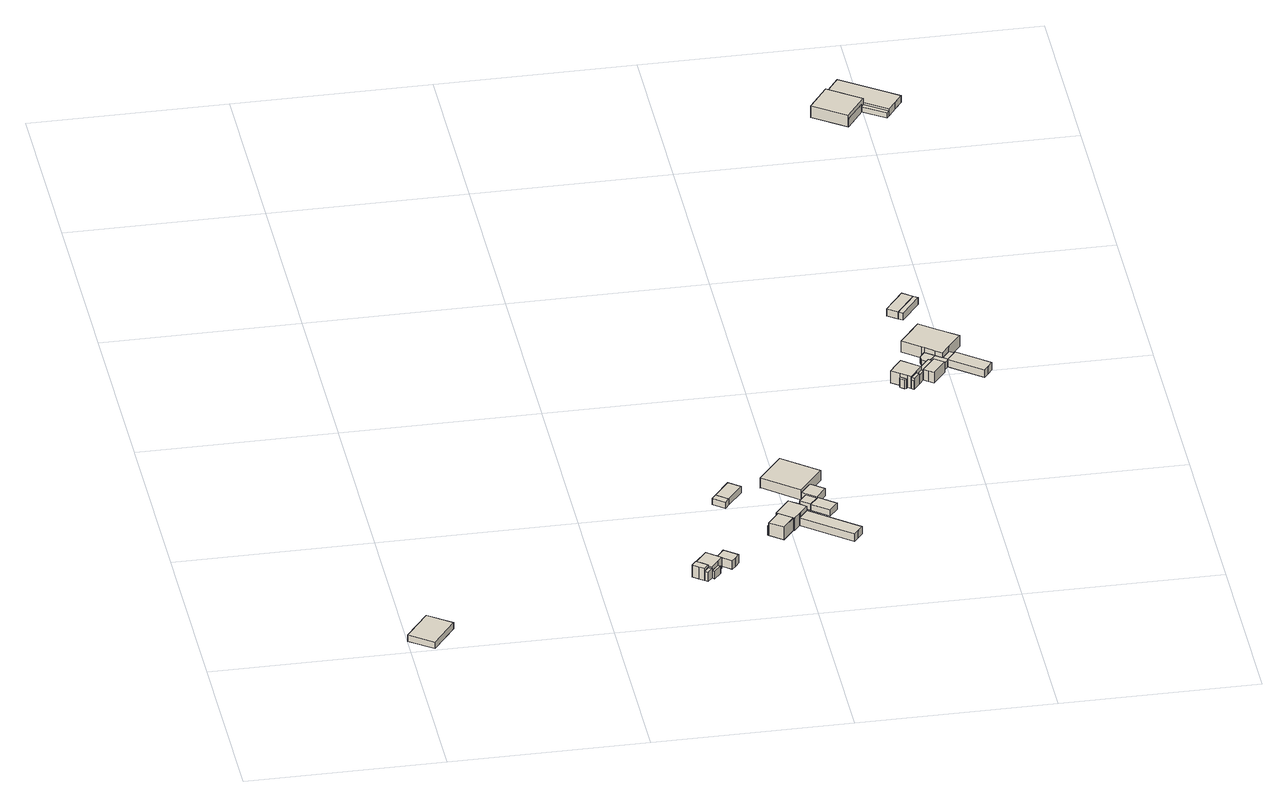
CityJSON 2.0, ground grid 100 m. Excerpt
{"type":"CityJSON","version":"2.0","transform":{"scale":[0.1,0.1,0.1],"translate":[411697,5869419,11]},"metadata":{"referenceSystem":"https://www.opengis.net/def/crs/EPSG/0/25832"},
"CityObjects":{
"building1":{"type":"Building","attributes":{"Gemeindeschluessel":"03454033","BezugspunktDach":"4000","AbsoluteHoehe":"12.188","MittlereTraufHoehe":"15.688","Firsthoehe":"15.688","function":"31001_2000","measuredHeight":3.5},"address":[{"country":"Germany","locality":"Lorup"}],"geometry":[{"type":"MultiSurface","lod":"1","boundaries":[[[0,1,2,3]],[[4,5,6,7]],[[4,7,3,2]],[[5,4,2,1]],[[6,5,1,0]],[[7,6,0,3]]]}]},
"building2":{"type":"Building","attributes":{"Gemeindeschluessel":"03454033","AbsoluteHoehe":"11.91","MittlereTraufHoehe":"16.629","Firsthoehe":"17.795","function":"51009_1610","roofType":"3100","measuredHeight":5.88},"address":[{"country":"Germany","locality":"Lorup"}],"geometry":[{"type":"MultiSurface","lod":"1","boundaries":[[[8,9,10,11]],[[12,13,14,15]],[[12,15,11,10]],[[13,12,10,9]],[[14,13,9,8]],[[15,14,8,11]]]}]},
"building3":{"type":"Building","attributes":{"Gemeindeschluessel":"03454033","AbsoluteHoehe":"11.841","MittlereTraufHoehe":"17.563","Firsthoehe":"20.424","function":"31001_1000","roofType":"3100","measuredHeight":8.58},"address":[{"country":"Germany","locality":"Lorup","thoroughfareNumber":"16A","thoroughfareName":"Hilkenbrooker Straße"}],"children":["building3-1","building3-2"],"geometry":[{"type":"MultiSurface","lod":"1","boundaries":[[[16,17,18,19,20,21,22,23,24,25]],[[26,27,28,29,30,31,32,33,34,35]],[[24,36,37,25]],[[27,26,24,23]],[[30,29,21,20]],[[31,30,20,19]],[[32,31,19,18]],[[33,32,18,17]],[[34,33,17,16]],[[35,34,16,25]],[[36,26,35,37]],[[22,28,27,23]],[[21,29,38,39]],[[39,38,28,22]]]}]},
"building3-1":{"type":"BuildingPart","attributes":{"AbsoluteHoehe":"11.841","MittlereTraufHoehe":"16.034","Firsthoehe":"16.034","roofType":"1000","measuredHeight":4.19},"parents":["building3"],"geometry":[{"type":"MultiSurface","lod":"1","boundaries":[[[40,41,37,36]],[[35,42,43,26]],[[42,35,37,41]],[[43,42,41,40]],[[26,43,40,36]],[[35,26,36,37]]]}]},
"building3-2":{"type":"BuildingPart","attributes":{"AbsoluteHoehe":"11.841","MittlereTraufHoehe":"18.152","Firsthoehe":"20.459","roofType":"3100","measuredHeight":8.62},"parents":["building3"],"geometry":[{"type":"MultiSurface","lod":"1","boundaries":[[[44,45,46,47,48,49]],[[50,29,38,27,51,52]],[[50,52,49,48]],[[29,50,48,47]],[[46,39,21,47]],[[45,23,22,39,46]],[[51,27,45,44]],[[52,51,44,49]],[[39,38,29,21]],[[23,27,28,22]],[[28,38,39,22]]]}]},
"building4":{"type":"Building","attributes":{"Gemeindeschluessel":"03454033","AbsoluteHoehe":"11.871","MittlereTraufHoehe":"15.918","Firsthoehe":"18.313","function":"31001_2000","roofType":"3100","measuredHeight":6.44},"address":[{"country":"Germany","locality":"Lorup"}],"geometry":[{"type":"MultiSurface","lod":"1","boundaries":[[[53,54,55,56,57,58,59,60]],[[61,62,63,64,65,66,67,68]],[[61,68,60,59]],[[62,61,59,58]],[[63,62,58,57]],[[64,63,57,56]],[[65,64,56,55]],[[66,65,55,54]],[[67,66,54,53]],[[68,67,53,60]]]}]},
"building5":{"type":"Building","attributes":{"Gemeindeschluessel":"03454033","AbsoluteHoehe":"11.455","MittlereTraufHoehe":"14.354","Firsthoehe":"15.762","function":"31001_2000","roofType":"3100","measuredHeight":4.31},"address":[{"country":"Germany","locality":"Lorup"}],"geometry":[{"type":"MultiSurface","lod":"1","boundaries":[[[69,70,71,72]],[[73,74,75,76]],[[73,76,72,71]],[[74,73,71,70]],[[75,74,70,69]],[[76,75,69,72]]]}]},
"building6":{"type":"Building","attributes":{"Gemeindeschluessel":"03454033","AbsoluteHoehe":"11.455","MittlereTraufHoehe":"14.354","Firsthoehe":"15.762","function":"31001_2000","roofType":"3100","measuredHeight":4.31},"address":[{"country":"Germany","locality":"Lorup"}],"geometry":[{"type":"MultiSurface","lod":"1","boundaries":[[[77,69,72,78]],[[76,75,79,80]],[[76,80,78,72]],[[75,76,72,69]],[[79,75,69,77]],[[80,79,77,78]]]}]},
"building7":{"type":"Building","attributes":{"Gemeindeschluessel":"03454033","AbsoluteHoehe":"11.486","MittlereTraufHoehe":"16.631","Firsthoehe":"20.717","function":"31001_1000","roofType":"3100","measuredHeight":9.23},"address":[{"country":"Germany","locality":"Lorup","thoroughfareNumber":"16","thoroughfareName":"Hilkenbrooker Straße"}],"children":["building7-1"],"geometry":[{"type":"MultiSurface","lod":"1","boundaries":[[[81,82,83,84]],[[85,86,87,88]],[[85,89,90,83]],[[86,85,83,82]],[[81,87,91,92,93,82]],[[88,87,81,84]],[[92,91,86,93]]]}]},
"building7-1":{"type":"BuildingPart","attributes":{"AbsoluteHoehe":"11.486","MittlereTraufHoehe":"16.631","Firsthoehe":"16.631","roofType":"1000","measuredHeight":5.14},"parents":["building7"],"geometry":[{"type":"MultiSurface","lod":"1","boundaries":[[[94,93,92,95]],[[91,86,96,97]],[[91,97,95,92]],[[96,86,93,94]],[[97,96,94,95]],[[86,91,92,98]]]}]},
"building8":{"type":"Building","attributes":{"Gemeindeschluessel":"03454033","AbsoluteHoehe":"11.685","MittlereTraufHoehe":"15.495","Firsthoehe":"17.422","function":"31001_2000","roofType":"3100","measuredHeight":5.74},"address":[{"country":"Germany","locality":"Lorup"}],"children":["building8-1","building8-2"],"geometry":[{"type":"MultiSurface","lod":"1","boundaries":[[[99,100,101,102,103,104]],[[105,106,107,108,109,110]],[[102,111,112,113]],[[107,106,102,101]],[[108,107,101,100]],[[109,108,100,99]],[[110,109,99,104]],[[103,105,114,115]],[[115,114,110,104]],[[111,106,116,112]],[[113,112,116,105,103]]]}]},
"building8-1":{"type":"BuildingPart","attributes":{"AbsoluteHoehe":"11.685","MittlereTraufHoehe":"14.531","Firsthoehe":"14.531","roofType":"1000","measuredHeight":2.85},"parents":["building8"],"geometry":[{"type":"MultiSurface","lod":"1","boundaries":[[[112,111,117,118]],[[119,106,116,120]],[[119,120,118,117]],[[106,119,117,111]],[[112,116,106,111]],[[120,116,112,118]]]}]},
"building8-2":{"type":"BuildingPart","attributes":{"AbsoluteHoehe":"11.685","MittlereTraufHoehe":"17.878","Firsthoehe":"20.745","roofType":"3100","measuredHeight":9.06},"parents":["building8"],"geometry":[{"type":"MultiSurface","lod":"1","boundaries":[[[121,122,123,124,125,126,127,81,84,128]],[[129,130,131,132,133,120,116,114,110,134]],[[129,134,128,84]],[[130,135,90,81]],[[131,130,81,127]],[[132,131,127,126]],[[133,132,126,125]],[[120,133,125,124]],[[123,112,118,124]],[[122,115,103,113,123]],[[121,104,115,122]],[[134,110,121,128]],[[112,116,120,118]],[[115,114,105,103]],[[103,105,116,112,113]],[[110,114,115,104]]]}]},
"building9":{"type":"Building","attributes":{"Gemeindeschluessel":"03454033","AbsoluteHoehe":"11.55","MittlereTraufHoehe":"14.982","Firsthoehe":"19.282","function":"31001_2000","roofType":"3100","measuredHeight":7.73},"address":[{"country":"Germany","locality":"Lorup"}],"children":["building9-1","building9-2","building9-3"],"geometry":[{"type":"MultiSurface","lod":"1","boundaries":[[[136,137,138,139]],[[140,141,142,143]],[[138,144,145,146,147,139]],[[141,148,138,137]],[[142,149,137,136]],[[147,150,136,139]],[[144,140,146,145]]]}]},
"building9-1":{"type":"BuildingPart","attributes":{"AbsoluteHoehe":"11.55","MittlereTraufHoehe":"14.595","Firsthoehe":"15.462","roofType":"3100","measuredHeight":3.91},"parents":["building9"],"geometry":[{"type":"MultiSurface","lod":"1","boundaries":[[[151,152,153,154]],[[155,156,157,158]],[[155,158,154,153]],[[159,160,153,152]],[[157,156,152,151]],[[161,162,157,151]],[[154,163,164,161]]]}]},
"building9-2":{"type":"BuildingPart","attributes":{"AbsoluteHoehe":"11.55","MittlereTraufHoehe":"14.675","Firsthoehe":"15.469","roofType":"3100","measuredHeight":3.92},"parents":["building9"],"geometry":[{"type":"MultiSurface","lod":"1","boundaries":[[[165,166,167,168]],[[169,170,162,157]],[[169,171,168,167]],[[170,169,167,166]],[[168,151,161,165]],[[162,170,166,165]],[[151,157,162,161]]]}]},
"building9-3":{"type":"BuildingPart","attributes":{"AbsoluteHoehe":"11.55","MittlereTraufHoehe":"14.982","Firsthoehe":"16.343","roofType":"5000","measuredHeight":4.79},"parents":["building9"],"geometry":[{"type":"MultiSurface","lod":"1","boundaries":[[[172,145,144,173]],[[140,174,175,162]],[[144,140,170,166,165,173]],[[175,174,145,172]],[[173,161,154,163,175,172]],[[166,170,162,165]],[[145,146,148,144]],[[162,163,154,161]]]}]},
"building10":{"type":"Building","attributes":{"Gemeindeschluessel":"03454033","AbsoluteHoehe":"11.708","MittlereTraufHoehe":"17.466","Firsthoehe":"18.416","function":"51009_1610","roofType":"3100","measuredHeight":6.71},"address":[{"country":"Germany","locality":"Lorup"}],"geometry":[{"type":"MultiSurface","lod":"1","boundaries":[[[176,177,178,179]],[[180,181,182,183]],[[180,183,179,178]],[[181,180,178,177]],[[182,181,177,176]],[[183,182,176,179]]]}]},
"building11":{"type":"Building","attributes":{"Gemeindeschluessel":"03454033","AbsoluteHoehe":"11.676","MittlereTraufHoehe":"17.502","Firsthoehe":"20.446","function":"31001_1000","roofType":"3100","measuredHeight":8.77},"address":[{"country":"Germany","locality":"Lorup","thoroughfareNumber":"18","thoroughfareName":"Hilkenbrooker Straße"}],"children":["building11-1","building11-2","building11-3","building11-4","building11-5","building11-6"],"geometry":[{"type":"MultiSurface","lod":"1","boundaries":[[[184,185,186,187,188,189,190,191,192,193,194]],[[195,196,197,198,199,200,201,202,203,182,181]],[[193,204,205,194]],[[196,195,193,192]],[[191,206,207,192]],[[198,197,191,190]],[[199,198,190,189]],[[200,199,189,188]],[[201,200,188,187]],[[186,208,209,187]],[[185,210,208,186]],[[184,211,210,185]],[[181,182,184,194]],[[204,195,181,205]],[[206,197,196,207]],[[208,202,201,209]],[[210,203,202,208]],[[182,203,210,211]]]}]},
"building11-1":{"type":"BuildingPart","attributes":{"AbsoluteHoehe":"11.676","MittlereTraufHoehe":"16.613","Firsthoehe":"16.613","roofType":"1000","measuredHeight":4.94},"parents":["building11"],"geometry":[{"type":"MultiSurface","lod":"1","boundaries":[[[212,213,207,206,214,215]],[[216,197,196,217,218,219]],[[216,219,215,214]],[[197,216,214,206]],[[217,196,207,213]],[[218,217,213,212]],[[219,218,212,215]],[[196,197,206,207]]]}]},
"building11-2":{"type":"BuildingPart","attributes":{"AbsoluteHoehe":"11.676","MittlereTraufHoehe":"16.613","Firsthoehe":"16.613","roofType":"1000","measuredHeight":4.94},"parents":["building11"],"geometry":[{"type":"MultiSurface","lod":"1","boundaries":[[[220,221,205,204]],[[181,180,222,195]],[[180,181,205,221]],[[222,180,221,220]],[[195,222,220,204]],[[181,195,204,205]]]}]},
"building11-3":{"type":"BuildingPart","attributes":{"AbsoluteHoehe":"11.676","MittlereTraufHoehe":"17.598","Firsthoehe":"18.853","roofType":"3100","measuredHeight":7.18},"parents":["building11"],"geometry":[{"type":"MultiSurface","lod":"1","boundaries":[[[223,224,225,226,227,228,229]],[[230,231,232,233,234,235,236]],[[230,236,229,228]],[[231,230,228,227]],[[226,237,238,239,227]],[[233,232,226,225]],[[234,233,225,224]],[[235,234,224,223]],[[236,235,223,229]],[[237,232,240,238]],[[238,240,231,239]]]}]},
"building11-4":{"type":"BuildingPart","attributes":{"AbsoluteHoehe":"11.676","MittlereTraufHoehe":"16.463","Firsthoehe":"17.62","roofType":"2100","measuredHeight":5.94},"parents":["building11"],"geometry":[{"type":"MultiSurface","lod":"1","boundaries":[[[237,241,242,209,238]],[[201,243,244,232,240]],[[243,201,209,242]],[[241,245,246,242]],[[232,244,241,237]],[[209,201,202,208]],[[208,202,240,238]],[[245,244,243,246]],[[238,240,232,237]]]}]},
"building11-5":{"type":"BuildingPart","attributes":{"AbsoluteHoehe":"11.676","MittlereTraufHoehe":"16.613","Firsthoehe":"16.613","roofType":"1000","measuredHeight":4.94},"parents":["building11"],"geometry":[{"type":"MultiSurface","lod":"1","boundaries":[[[239,238,208,211,247]],[[182,202,240,231,183]],[[182,183,247,211]],[[183,231,239,247]],[[208,202,203,210]],[[210,203,182,211]],[[240,202,208,238]],[[231,240,238,239]]]}]},
"building11-6":{"type":"BuildingPart","attributes":{"BezugspunktDach":"4000","AbsoluteHoehe":"11.676","MittlereTraufHoehe":"15.176","Firsthoehe":"15.176","measuredHeight":3.5},"parents":["building11"],"geometry":[{"type":"MultiSurface","lod":"1","boundaries":[[[245,248,246]],[[249,244,243]],[[249,243,246,248]],[[244,249,248,245]],[[243,244,245,246]]]}]},
"building12":{"type":"Building","attributes":{"Gemeindeschluessel":"03454033","AbsoluteHoehe":"11.835","MittlereTraufHoehe":"15.208","Firsthoehe":"15.208","function":"31001_2000","roofType":"1000","measuredHeight":3.37},"address":[{"country":"Germany","locality":"Lorup"}],"geometry":[{"type":"MultiSurface","lod":"1","boundaries":[[[250,251,252,253,254]],[[255,256,257,258,259]],[[255,259,254,253]],[[256,255,253,252]],[[257,256,252,251]],[[258,257,251,250]],[[259,258,250,254]]]}]},
"building13":{"type":"Building","attributes":{"Gemeindeschluessel":"03454033","AbsoluteHoehe":"11.528","MittlereTraufHoehe":"15.476","Firsthoehe":"15.476","function":"31001_2000","roofType":"1000","measuredHeight":3.95},"address":[{"country":"Germany","locality":"Lorup"}],"geometry":[{"type":"MultiSurface","lod":"1","boundaries":[[[260,261,262,263]],[[264,265,266,267]],[[264,267,263,262]],[[265,264,262,261]],[[266,265,261,260]],[[267,266,260,263]]]}]},
"building14":{"type":"Building","attributes":{"Gemeindeschluessel":"03454033","AbsoluteHoehe":"11.745","MittlereTraufHoehe":"17.276","Firsthoehe":"20.744","function":"31001_2000","roofType":"3100","measuredHeight":9},"address":[{"country":"Germany","locality":"Lorup"}],"children":["building14-1","building14-2","building14-3"],"geometry":[{"type":"MultiSurface","lod":"1","boundaries":[[[268,269,270,271,272,273,274,275,276]],[[277,278,279,280,281,282,283,284,285]],[[277,285,276,275]],[[278,277,275,274]],[[279,278,274,273]],[[280,279,273,272]],[[281,280,272,271]],[[282,281,271,270]],[[269,286,287,270]],[[268,288,289,286,269]],[[285,284,268,276]],[[286,283,282,287]],[[288,284,290,289]],[[289,290,283,286]]]}]},
"building14-1":{"type":"BuildingPart","attributes":{"AbsoluteHoehe":"11.745","MittlereTraufHoehe":"15.564","Firsthoehe":"17.243","roofType":"3100","measuredHeight":5.5},"parents":["building14"],"geometry":[{"type":"MultiSurface","lod":"1","boundaries":[[[291,292,293,294,295,296]],[[297,298,299,300,301,302]],[[295,303,304,305,296]],[[294,306,303,295]],[[299,298,294,293]],[[300,299,293,292]],[[301,300,292,291]],[[302,301,291,296]],[[304,307,302,305]],[[303,297,307,304]],[[298,297,303,306]]]}]},
"building14-2":{"type":"BuildingPart","attributes":{"AbsoluteHoehe":"11.745","MittlereTraufHoehe":"15.038","Firsthoehe":"15.768","roofType":"3100","measuredHeight":4.02},"parents":["building14"],"geometry":[{"type":"MultiSurface","lod":"1","boundaries":[[[308,305,304,289,288,309,310,311]],[[244,312,284,290,307,302,234,313]],[[244,313,311,310]],[[312,244,310,309]],[[284,312,309,288]],[[234,302,305,308]],[[313,234,308,311]],[[289,290,284,288]],[[286,283,290,289]],[[304,307,283,286]],[[302,307,304,305]]]}]},
"building14-3":{"type":"BuildingPart","attributes":{"AbsoluteHoehe":"11.745","MittlereTraufHoehe":"15.323","Firsthoehe":"15.323","roofType":"1000","measuredHeight":3.58},"parents":["building14"],"geometry":[{"type":"MultiSurface","lod":"1","boundaries":[[[304,306,287,286]],[[282,298,307,283]],[[298,282,287,306]],[[282,283,286,287]],[[304,307,297,303]],[[303,297,298,306]],[[283,307,304,286]]]}]},
"building15":{"type":"Building","attributes":{"Gemeindeschluessel":"03454033","AbsoluteHoehe":"11.568","MittlereTraufHoehe":"15.476","Firsthoehe":"15.476","function":"51009_1610","roofType":"1000","measuredHeight":3.91},"address":[{"country":"Germany","locality":"Lorup"}],"geometry":[{"type":"MultiSurface","lod":"1","boundaries":[[[261,314,315,262]],[[316,317,318,319]],[[316,319,262,315]],[[317,316,315,314]],[[318,317,314,261]],[[319,318,261,262]]]}]},
"building16":{"type":"Building","attributes":{"Gemeindeschluessel":"03454033","AbsoluteHoehe":"11.362","MittlereTraufHoehe":"15.805","Firsthoehe":"19.705","function":"31001_2720","roofType":"3100","measuredHeight":8.34},"address":[{"country":"Germany","locality":"Lorup"}],"children":["building16-1"],"geometry":[{"type":"MultiSurface","lod":"1","boundaries":[[[320,321,322,323]],[[324,325,326,327]],[[324,327,323,322]],[[321,328,329,330,324,322]],[[326,325,321,320]],[[327,326,320,323]],[[328,325,330,329]]]}]},
"building16-1":{"type":"BuildingPart","attributes":{"AbsoluteHoehe":"11.362","MittlereTraufHoehe":"15.805","Firsthoehe":"15.805","roofType":"1000","measuredHeight":4.44},"parents":["building16"],"geometry":[{"type":"MultiSurface","lod":"1","boundaries":[[[328,331,332,329]],[[333,334,325,330]],[[333,330,329,332]],[[334,333,332,331]],[[325,334,331,328]],[[329,330,325,328]]]}]},
"building17":{"type":"Building","attributes":{"Gemeindeschluessel":"03454033","AbsoluteHoehe":"11.56","MittlereTraufHoehe":"14.848","Firsthoehe":"16.679","function":"31001_2720","roofType":"3100","measuredHeight":5.12},"address":[{"country":"Germany","locality":"Lorup"}],"children":["building17-1"],"geometry":[{"type":"MultiSurface","lod":"1","boundaries":[[[335,336,337,338,339,340,341]],[[342,343,344,345,346,347,348]],[[342,348,341,340]],[[343,342,340,339]],[[344,343,339,338]],[[345,344,338,337]],[[346,345,337,336]],[[335,349,350,336]],[[348,347,335,341]],[[349,347,346,350]]]}]},
"building17-1":{"type":"BuildingPart","attributes":{"AbsoluteHoehe":"11.56","MittlereTraufHoehe":"14.453","Firsthoehe":"14.881","roofType":"2100","measuredHeight":3.32},"parents":["building17"],"geometry":[{"type":"MultiSurface","lod":"1","boundaries":[[[351,350,349,352,353]],[[354,347,346,355,356]],[[354,356,353,352]],[[347,354,352,349]],[[355,346,350,351]],[[356,355,351,353]],[[346,347,349,350]]]}]}
},
"vertices":[
[119,1,47],[238,161,47],[120,249,47],[0,89,47],[120,249,12],[238,161,12],[119,1,12],[0,89,12],
[1510,379,62],[1525,367,62],[1549,396,62],[1533,408,62],[1549,396,9],[1525,367,9],[1510,379,9],[1533,408,9],
[1610,472,72],[1587,491,72],[1585,493,72],[1576,500,72],[1541,529,72],[1479,452,72],[1514,424,72],[1533,408,72],[1549,396,72],[1584,439,72],[1549,396,8],[1533,408,8],[1514,424,8],[1479,452,8],[1541,529,8],[1576,500,8],[1585,493,8],[1587,491,8],[1610,472,8],[1584,439,8],[1549,396,50],[1584,439,50],[1506,430,8],[1506,430,72],
[1561,386,50],[1596,429,50],[1596,429,8],[1561,386,8],
[1510,379,77],[1533,408,77],[1506,430,77],[1479,452,77],[1456,423,77],[1483,401,77],[1456,423,8],[1510,379,8],[1483,401,8],
[1659,454,57],[1679,479,57],[1699,504,57],[1633,557,57],[1613,532,57],[1593,508,57],[1596,505,57],[1597,504,57],[1596,505,9],[1593,508,9],[1613,532,9],[1633,557,9],[1699,504,9],[1679,479,9],[1659,454,9],[1597,504,9],
[1687,1076,41],[1665,1049,41],[1723,1003,41],[1744,1030,41],[1723,1003,5],[1665,1049,5],[1687,1076,5],[1744,1030,5],
[1765,1174,41],[1823,1128,41],[1765,1174,5],[1823,1128,5],
[1946,805,77],[1887,730,77],[1952,678,77],[2012,753,77],[1952,678,5],[1887,730,5],[1946,805,5],[2012,753,5],[2011,753,5],[2011,753,77],[1915,765,5],[1915,765,56],[1887,730,56],
[1881,734,56],[1909,769,56],[1881,734,5],[1909,769,5],[1886,730,56],
[2285,598,50],[2308,628,50],[2332,658,50],[2096,847,50],[2072,817,50],[2048,788,50],[2072,817,7],[2096,847,7],[2332,658,7],[2308,628,7],[2285,598,7],[2048,788,7],[2096,847,35],[2093,844,35],[2093,844,50],[2055,796,7],[2055,796,50],[2093,844,7],
[2058,877,35],[2056,874,35],[2058,877,7],[2056,874,7],
[2048,788,77],[2055,796,77],[2093,844,77],[2056,874,77],[2014,907,77],[1976,859,77],[1938,812,77],[2017,749,77],[2012,753,7],[1946,805,7],[1938,812,7],[1976,859,7],[2014,907,7],[2017,749,7],[2011,753,7],
[2044,1314,61],[1920,1158,61],[2097,1017,61],[2221,1172,61],[2097,1017,6],[1920,1158,6],[2044,1314,6],[2221,1172,6],[2097,1017,47],[2151,1084,47],[2151,1084,5],[2221,1172,5],[2097,1017,5],[1920,1158,5],[2044,1314,5],
[2126,914,40],[2209,847,40],[2253,902,40],[2170,969,40],[2253,902,6],[2209,847,6],[2126,914,6],[2170,969,6],[2209,847,5],[2253,902,5],[2165,963,40],[2165,963,6],[2170,969,5],[2165,963,5],
[2165,963,41],[2117,1001,41],[2078,952,41],[2126,914,41],[2078,952,6],[2117,1001,6],[2126,914,5],
[2218,1030,47],[2165,963,47],[2151,1084,6],[2218,1030,6],
[2825,1942,69],[2796,1906,69],[2809,1895,69],[2838,1932,69],[2809,1895,7],[2796,1906,7],[2825,1942,7],[2838,1932,7],
[2825,1942,75],[2826,1944,75],[2858,1985,75],[2847,1993,75],[2769,2055,75],[2737,2014,75],[2705,1972,75],[2747,1940,75],[2778,1915,75],[2794,1903,75],[2796,1906,75],[2794,1903,7],[2778,1915,7],[2747,1940,7],[2705,1972,7],[2737,2014,7],[2769,2055,7],[2847,1993,7],[2858,1985,7],[2826,1944,7],[2794,1903,56],[2796,1906,56],[2747,1940,56],[2778,1915,56],[2858,1985,56],[2847,1993,56],[2826,1944,56],[2825,1942,56],
[2763,1907,56],[2773,1909,56],[2742,1933,56],[2743,1923,56],[2742,1933,7],[2773,1909,7],[2763,1907,7],[2743,1923,7],
[2807,1893,56],[2809,1895,56],[2807,1893,7],
[2978,2016,69],[2970,2022,69],[2955,2034,69],[2932,2052,69],[2865,1967,69],[2888,1949,69],[2911,1931,69],[2888,1949,7],[2865,1967,7],[2932,2052,7],[2955,2034,7],[2970,2022,7],[2978,2016,7],[2911,1931,7],[2932,2052,56],[2871,1974,56],[2865,1967,56],[2871,1974,7],
[2910,2069,56],[2908,2071,56],[2908,2071,7],[2910,2069,7],[2910,2069,42],[2908,2071,42],
[2838,1932,56],
[2908,2072,42],[2908,2072,7],
[2877,2121,42],[2880,2094,42],[2910,2070,42],[2950,2120,42],[2904,2156,42],[2950,2120,8],[2910,2070,8],[2880,2094,8],[2877,2121,8],[2904,2156,8],
[2792,2570,45],[2842,2532,45],[2938,2658,45],[2888,2696,45],[2938,2658,5],[2842,2532,5],[2792,2570,5],[2888,2696,5],
[2950,2120,70],[2983,2095,70],[3022,2145,70],[3091,2232,70],[3001,2302,70],[2910,2372,70],[2803,2234,70],[2893,2164,70],[2904,2156,70],[2893,2164,7],[2803,2234,7],[2910,2372,7],[3001,2302,7],[3091,2232,7],[3022,2145,7],[2983,2095,7],[2950,2120,7],[2904,2156,7],[2983,2095,43],[3022,2145,43],[2950,2120,43],[2980,2097,43],[2980,2097,7],
[3161,1940,50],[3184,1969,50],[3207,1999,50],[3049,2124,50],[3026,2094,50],[3003,2065,50],[3026,2094,7],[3049,2124,7],[3207,1999,7],[3184,1969,7],[3161,1940,7],[3003,2065,7],[3026,2094,43],[3010,2074,43],[3003,2065,43],[3049,2124,43],[3010,2074,7],
[2970,2022,43],[2910,2070,43],[2910,2069,43],[2940,2046,43],[2910,2070,7],[2940,2046,7],
[2864,2516,45],[2959,2642,45],[2959,2642,6],[2864,2516,6],[2842,2532,6],[2938,2658,6],
[2743,4390,68],[2908,4273,68],[3006,4412,68],[2841,4529,68],[3006,4412,4],[2908,4273,4],[2743,4390,4],[2841,4529,4],[2908,4273,48],[2992,4393,48],[2992,4393,4],
[2909,4273,48],[2993,4392,48],[2993,4392,4],[2909,4273,4],
[3006,4412,44],[3119,4333,44],[3157,4388,44],[3196,4443,44],[2918,4639,44],[2879,4584,44],[2841,4529,44],[2879,4584,6],[2918,4639,6],[3196,4443,6],[3157,4388,6],[3119,4333,6],[3006,4412,6],[2841,4529,6],[3006,4412,35],[3119,4333,35],
[3105,4314,35],[2992,4393,35],[2993,4392,35],[2992,4393,6],[3105,4314,6],[2993,4392,6]
]}
